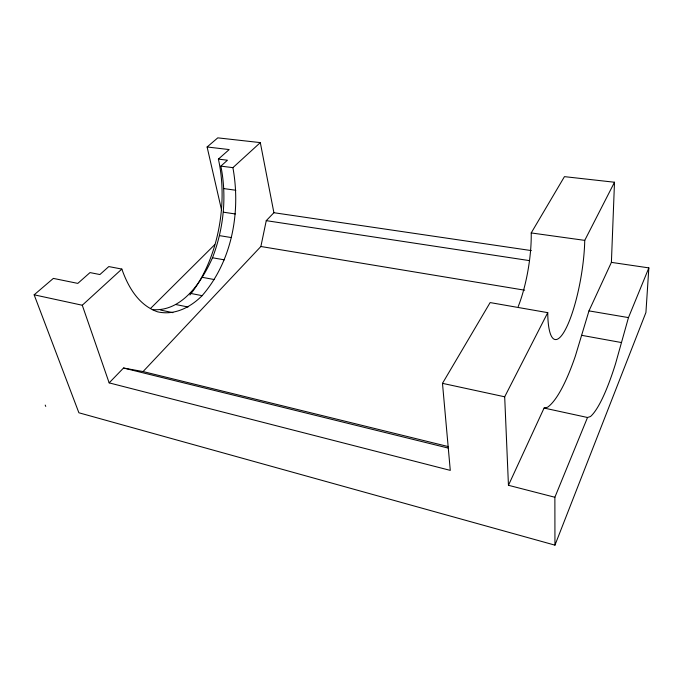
<?xml version="1.0" encoding="UTF-8"?>
<svg xmlns="http://www.w3.org/2000/svg" width="683" height="683" viewBox="0 0 683 683"><rect width="100%" height="100%" fill="white"/><g stroke="black" fill="none" stroke-linecap="round" stroke-linejoin="round"><path stroke-width="1.02" d="M152.36 309.612C182.071 312.071 201.903 281.558 212.498 257.764C223.683 228.703 226.969 196.721 220.865 166.123L227.448 160.223L218.389 159.113A112.934 68.633 -82.3 0 1 189.9 294.988M34.15 294.817L53.359 278.399L77.802 283.394L90.002 272.594L99.906 274.54L108.802 266.575L121.847 269.068C128.148 287.065 138.658 305.199 157.619 311.841C174.464 315.674 190.463 307.359 202.125 295.671C232.109 261.094 240.971 211.892 232.903 167.651L260.317 142.61L273.9 212.712L266.259 220.652L260.88 246.495L143.063 371.561L123.529 368.026L109.152 382.873L82.276 305.241L34.15 294.817L78.887 412.78L554.946 545.145L645.922 312.498L648.85 267.89L611.396 262.374L588.977 310.885L575.393 355.963A138.495 31.606 -80.3 0 1 547.57 407.23L544.078 408.05L508.451 485.297L554.878 497.258L554.946 545.145M611.396 262.374L614.504 182.241L564.448 176.641L531.22 232.937A64.415 17.937 -80.5 0 1 518.226 306.547M648.85 267.89L628.471 317.595L615.571 363.646A141.287 26.415 -80.1 0 1 590.479 416.528L587.517 417.492L544.078 408.05M554.878 497.258L587.517 417.492M508.451 485.297L504.686 396.797L547.749 312.652A66.063 14.983 -80.3 0 0 565.891 328.617A66.063 14.983 -80.3 0 0 584.742 240.373L614.504 182.241M109.152 382.873L450.285 470.382L442.482 383.351L490.129 302.578L547.749 312.652M150.456 308.537L214.667 244.719M82.276 305.241L121.847 269.068M218.389 159.113L229.181 149.568L207.111 146.982L221.548 209.98M207.111 146.982L217.783 137.855L260.317 142.61M220.865 166.123L232.903 167.651M223.904 188.602L235.823 190.25M531.22 232.937L584.742 240.373M273.9 212.712L531.331 250.593M223.452 212.191L235.285 213.975M266.259 220.652L529.436 260.616M219.576 235.644L231.383 237.573M260.88 246.495L524.664 290.198M588.977 310.885L628.471 317.595M212.498 257.764L224.314 259.839M581.617 335.319L621.479 342.55M202.544 277.366L214.419 279.586M190.147 293.314L202.125 295.671M175.924 304.541L188.038 307.017M160.616 310.082L172.901 312.66M442.482 383.351L504.686 396.797M143.063 371.561L447.988 446.511M123.529 368.026L448.108 448.039M45.215 405.096L45.744 406.419"/></g></svg>
